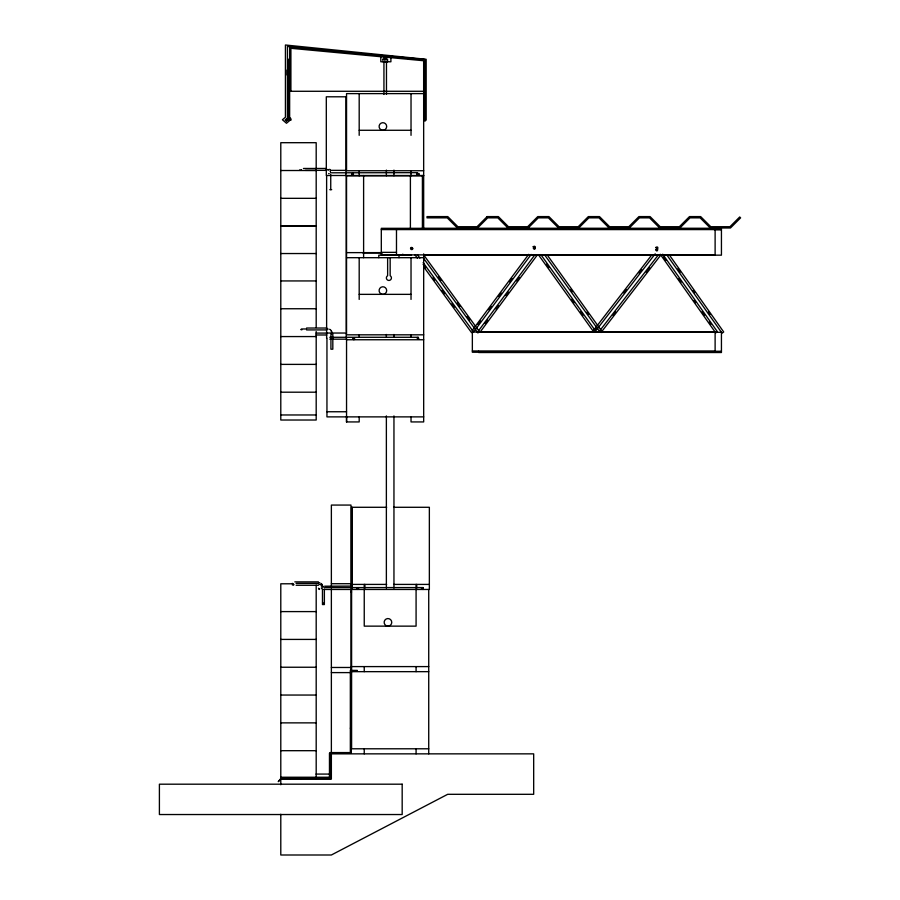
<?xml version="1.0" encoding="UTF-8"?>
<svg xmlns="http://www.w3.org/2000/svg" width="900" height="900" viewBox="0 0 900 900"><rect width="100%" height="100%" fill="white"/><g stroke="black" fill="none" stroke-linecap="round" stroke-linejoin="round"><path stroke-width="1.35" d="M346.567 416.509L346.545 422.077L346.545 339.514M280.789 814.252L280.789 855L331.369 855L447.694 794.306L533.678 794.306L533.678 753.851L331.369 753.851L331.369 779.13L280.789 779.13L278.257 781.661L280.789 778.5L330.739 778.5L330.739 753.21L350.966 753.21L351.281 672.604L331.369 672.604M384.896 61.774L384.952 59.254M387.225 61.83L387.281 59.299M318.532 588.521L319.534 589.466L318.566 588.274M301.331 169.583L300.476 170.359L299.621 169.954M294.007 584.494L293.389 585.214L292.298 584.865M528.683 254.351L472.185 330.514L473.827 331.729L531.158 254.453M478.001 324.405L480.488 321.041M488.801 309.836L491.287 306.484M498.769 296.404L501.255 293.04M509.569 281.846L512.055 278.483M534.173 255.769L478.507 330.795L480.15 332.021L537.48 254.745M485.145 323.572L487.642 320.209M495.945 309.004L498.442 305.651M505.924 295.571L508.41 292.207M516.724 281.014L519.21 277.65M651.893 254.779L593.089 330.93L594.709 332.179L655.211 253.811M593.899 331.56L596.464 328.252M623.722 292.928L626.288 289.62M639.067 273.06L641.621 269.752M658.215 255.06L599.411 331.223L601.031 332.471L660.679 255.206M613.001 315.293L615.566 311.974M646.234 272.239L649.643 267.829M348.401 52.661L287.438 46.474L287.438 118.024L285.131 120.004L286.481 121.174L289.642 118.474L289.642 120.566L286.481 123.266L282.431 119.756L285.424 117.203L285.424 45L426.173 59.288L426.173 119.981L424.924 121.117L424.924 59.479L289.642 47.036L289.642 117.844L286.38 120.634L285.851 120.004L288.382 117.844L288.382 59.31L289.642 59.31M478.26 332.595L479.498 331.695M594.979 330.694L593.561 331.718L538.335 254.632M601.549 330.806L599.884 331.999L544.658 254.925M289.046 118.373C287.168 119.812 291.06 121.005 290.306 118.755M715.702 332.876L717.379 331.695L662.715 254.216M301.849 329.861L300.746 329.512M418.219 339.176C414.596 334.474 420.772 342.877 418.219 337.286L333.045 337.286M410.569 248.558C415.069 247.343 411.345 251.539 410.569 248.558C410.243 246.949 412.673 247.151 412.751 248.546M383.94 57.994L386.471 57.994M289.642 91.282L423.652 91.282M424.924 93.611L346.545 93.611L346.545 170.741L423.675 170.741M359.19 130.275L411.03 130.275M303.446 168.469L325.721 168.469M305.426 170.359L325.766 170.359M330.514 170.37L345.904 170.37M280.789 170.516L316.192 170.516M328.646 173.621L329.231 173.621M423.675 175.5L346.545 175.5L346.545 334.822L423.675 334.822M346.545 175.792L423.675 175.792M329.794 189.653L331.695 189.653M280.789 198.326L316.192 198.326M280.789 225.72L316.192 225.72M280.789 226.148L316.192 226.148M424.103 228.611L721.44 228.611L721.44 255.161L423.866 255.161M381.308 229.59L715.117 229.59M714.42 229.871L721.44 229.871M381.308 252.349L396.484 252.349M346.545 252.63L382.32 252.63M362.869 252.922L382.32 252.922M280.789 253.541L316.192 253.541M411.48 255.161L378.787 255.161L378.787 257.692M346.545 257.692L423.675 257.692M280.789 280.935L316.192 280.935M359.19 294.356L411.03 294.356M280.789 308.745L316.192 308.745M306.574 328.027L326.858 328.027M301.466 328.973L306.562 328.973M306.551 329.918L326.891 329.918M478.676 332.291L721.44 332.291L721.44 352.519L478.676 352.519L478.676 351.259M326.621 333.034L346.23 333.034L346.23 338.164M316.001 333.09L326.858 333.09M316.012 334.98L326.891 334.98M280.789 336.566L316.192 336.566M329.771 337.286L331.673 337.286M329.771 339.176L331.673 339.176M333.045 339.176L347.006 339.176M346.545 339.75L423.675 339.75M472.354 350.966L715.117 350.966M714.431 351.259L721.44 351.259M280.789 364.387L316.192 364.387M280.789 392.197L316.192 392.197M326.947 411.75L346.545 411.75M280.789 414.968L316.192 414.968M423.675 416.88L326.947 416.88L326.947 338.164M346.545 421.931L359.19 421.931L359.19 416.88M386.662 507.285L351.596 507.285L351.596 584.415M393.581 507.285L429.356 507.285L429.356 589.466M294.817 581.873L318.397 581.873M296.077 583.38L318.397 583.38M331.369 583.706L350.966 583.706M293.051 583.785L280.789 583.785L280.789 784.755M352.226 584.415L386.662 584.415M393.581 584.415L429.356 584.415M296.123 585.27L318.442 585.27M352.316 586.08L324.608 586.204M321.322 587.025L321.907 587.025M324.585 587.576L423.225 587.576L423.225 589.466M321.322 588.521L321.907 588.521M324.585 589.466L428.726 589.466L428.726 753.851M350.966 591.986L351.596 591.986M323.662 603.056L324.371 603.056M280.789 611.595L316.192 611.595M280.789 639.416L316.192 639.416M351.596 666.596L428.726 666.596M280.789 667.238L316.192 667.238M331.369 667.474L350.966 667.474M351.596 671.659L428.726 671.659M280.789 695.048L316.192 695.048M280.789 722.869L316.192 722.869M350.336 728.19L350.966 728.19M428.726 748.789L351.596 748.789L351.596 589.466M280.789 750.69L316.192 750.69M330.109 753.21L329.468 753.21L329.468 777.24M316.024 774.079L331.369 774.079M280.789 777.24L330.109 777.24M330.109 777.87L290.272 777.87L290.272 778.5M331.627 334.012L330.952 333.968L330.919 349.2L332.82 349.2L332.82 334.012M323.662 589.387L324.236 589.433M351.18 52.943L356.749 53.505M360.923 53.932L366.48 54.495M369.27 54.776L374.827 55.339M379.001 55.766L383.175 56.194M388.744 56.756L392.918 57.172M398.486 57.746L401.265 58.027M408.218 58.736L411.007 59.017M292.905 583.751L292.298 583.357M329.625 169.312L330.289 169.875M285.851 120.004L286.481 120.544M423.731 255.004L478.676 330.559M438.48 277.031L440.944 280.418M457.346 302.974L459.81 306.36M467.19 316.507L469.654 319.882M423.72 258.469L477.844 332.899M417.409 254.722L419.873 258.097M423.146 262.609L473.175 331.402L471.521 332.606L423.956 267.199M423.146 264.341L425.599 267.727M432.979 277.875L434.621 280.125M442.001 290.284L444.465 293.659M451.845 303.806L454.309 307.192M414.934 254.79L417.397 258.176M547.942 256.005L600.739 329.681M570.668 289.463L572.288 291.735M586.913 312.142L588.533 314.404M540.81 254.576L594.416 329.389M546.48 264.24L548.91 267.649M571.658 299.385L574.087 302.782M580.59 311.85L583.031 315.248M669.836 255.645L723.701 331.988L722.025 333.157L667.361 255.69M677.846 268.774L680.254 272.183M693.124 290.419L694.721 292.691M708.39 312.064L709.999 314.348M663.48 257.085L665.899 260.505M678.758 278.73L681.165 282.15M694.035 300.386L695.644 302.659M702.067 311.771L704.486 315.191M709.312 322.031L710.91 324.304M660.24 254.261L714.904 331.729M331.931 172.8L417.082 172.665L417.082 174.566M390.87 57.667L390.915 61.774L380.801 61.774L380.801 56.723M423.675 229.084L423.652 60.739L290.902 48.296L290.902 91.282M423.675 253.901L423.675 421.931L411.03 421.931L411.03 416.88M422.404 175.5L422.404 228.791M417.971 337.286L417.971 337.984M416.846 172.665L416.846 174.566M416.711 584.415L416.711 588.206M416.081 584.415L416.081 588.206M416.081 589.466L416.081 626.141L364.241 626.141L364.241 589.466M416.081 666.596L416.081 671.659M416.081 748.789L416.081 753.851M411.03 93.611L411.03 135.338M411.03 170.741L411.03 175.792M411.03 257.692L411.03 299.419M411.03 334.822L411.03 337.354M410.4 175.5L410.4 228.791M402.806 254.138L402.806 255.161M399.015 255.161L399.015 257.692M396.484 229.59L396.484 254.88M393.952 170.1L393.952 175.725M393.952 334.474L393.952 337.286M393.952 415.912L393.952 588.071M390.161 257.692L390.161 275.738A2.531 2.531 0 0 1 390.836 279.551A2.531 2.531 0 0 1 386.966 279.551A2.531 2.531 0 0 1 387.63 275.738L387.63 257.692M386.471 62.19L386.471 94.41M386.37 170.1L386.37 175.725M386.37 334.474L386.37 337.286M386.37 415.912L386.37 588.071M383.94 62.201L383.94 94.455M364.871 584.415L364.871 588.206M364.241 584.415L364.241 588.206M364.241 666.596L364.241 671.659M364.241 748.789L364.241 753.851M363.611 175.5L363.611 257.692M359.19 93.611L359.19 135.338M359.19 170.741L359.19 175.792M359.19 257.692L359.19 299.419M359.19 334.822L359.19 337.354M357.289 671.029L357.289 670.399L350.336 670.399L350.336 752.58L330.109 752.58L330.109 778.5M352.226 507.285L352.226 588.206M350.966 586.271L350.966 505.069L331.369 505.069L331.369 586.271M350.966 588.836L350.966 753.21M346.23 331.537L346.23 175.5L326.306 175.5L326.306 96.795L345.904 96.795L345.904 175.5M331.369 588.836L331.369 753.21M330.739 174.476L330.739 189.653M326.621 175.5L326.621 338.164M324.371 589.241L324.371 604.553L322.47 604.553L322.47 589.196M316.192 327.499L316.192 142.695L280.789 142.695L280.789 420.019L316.192 420.019L316.192 331.515M316.192 585.124L316.192 778.5M301.016 778.5L301.016 779.13M287.111 70.009L287.111 75.06M288.056 119.194A2.554 2.554 0 0 1 290.902 120.263L290.902 119.194A1.361 1.361 0 0 0 289.642 117.844M326.363 169.436A4.905 4.883 -90 0 1 328.252 170.044M327.803 169.47A4.219 4.208 -90 0 1 328.466 169.729M330.075 171.09A4.219 4.208 -90 0 1 330.435 171.697M330.683 172.361A4.219 4.208 -90 0 1 330.829 173.059M320.929 583.447A4.905 4.883 -90 0 1 321.491 583.819M321.986 584.258A4.905 4.883 -90 0 1 322.425 584.764M319.084 582.727A4.219 4.208 -90 0 1 319.781 582.739M319.039 584.347A4.905 4.883 -90 0 1 320.929 584.955M321.491 585.315A4.905 4.883 -90 0 1 321.986 585.754M322.425 586.26A4.905 4.883 -90 0 1 323.077 587.419M321.75 584.989A4.219 4.208 -90 0 1 322.29 585.45M322.751 585.99A4.219 4.208 -90 0 1 323.111 586.609M326.835 328.973A4.905 4.883 -90 0 1 328.151 329.108M331.245 331.47A4.905 4.883 -90 0 1 331.853 333.36M329.591 329.287A4.219 4.208 -90 0 1 330.21 329.647M330.75 330.098A4.219 4.208 -90 0 1 331.2 330.649M331.56 331.256A4.219 4.208 -90 0 1 331.819 331.92M382.939 59.197L382.882 61.729L387.529 61.841L387.585 59.31L382.939 59.197M533.408 248.231C535.129 252.203 536.4 244.294 533.408 248.231M655.875 249.84C657.518 253.845 658.946 245.97 655.875 249.84M351.934 173.97C353.093 177.593 354.746 171.416 351.934 173.97M353.059 338.58C354.218 342.202 355.871 336.026 353.059 338.58M357.007 588.274C358.166 591.896 359.82 585.72 357.007 588.274M417.679 173.97C418.838 177.593 420.502 171.416 417.679 173.97M421.493 588.274C422.651 591.896 424.305 585.72 421.493 588.274M533.239 246.645C534.15 251.381 536.906 244.541 533.239 246.645M655.999 247.376C656.876 252.112 659.678 245.284 655.999 247.376M487.181 216.596L477.067 226.71L457.886 226.71L447.772 216.596L427.016 216.596L427.016 217.856L447.244 217.856L457.358 227.981L477.596 227.981L487.71 217.856L497.824 217.856L507.938 227.981L528.165 227.981L538.29 217.856L548.404 217.856L558.517 227.981L578.745 227.981L588.859 217.856L598.984 217.856L609.097 227.981L629.325 227.981L639.439 217.856L649.553 217.856L659.666 227.981L679.905 227.981L690.019 217.856L700.133 217.856L710.246 227.981L730.474 227.981L740.599 217.856L739.699 216.968L729.956 226.71L710.775 226.71L700.661 216.596L689.49 216.596L679.376 226.71L660.195 226.71L650.081 216.596L638.921 216.596L628.796 226.71L609.615 226.71L599.501 216.596L588.341 216.596L578.227 226.71L559.035 226.71L548.921 216.596L537.761 216.596L527.648 226.71L508.466 226.71L498.353 216.596L487.181 216.596M715.117 228.319L381.308 228.319L381.308 254.88L715.117 254.88L715.117 228.319M715.117 332.01L472.354 332.01L472.354 352.238L715.117 352.238L715.117 332.01M402.176 784.192L159.401 784.192L159.401 814.534L402.176 814.534L402.176 784.192M386.055 625.635A3.791 3.791 0 0 0 391.748 622.35A3.791 3.791 0 0 0 386.055 619.065A3.791 3.791 0 0 0 386.055 625.635M380.993 129.769A3.791 3.791 0 0 0 386.685 126.484A3.791 3.791 0 0 0 380.993 123.199A3.791 3.791 0 0 0 380.993 129.769M380.993 293.85A3.791 3.791 0 0 0 386.685 290.565A3.791 3.791 0 0 0 380.993 287.28A3.791 3.791 0 0 0 380.993 293.85"/></g></svg>
